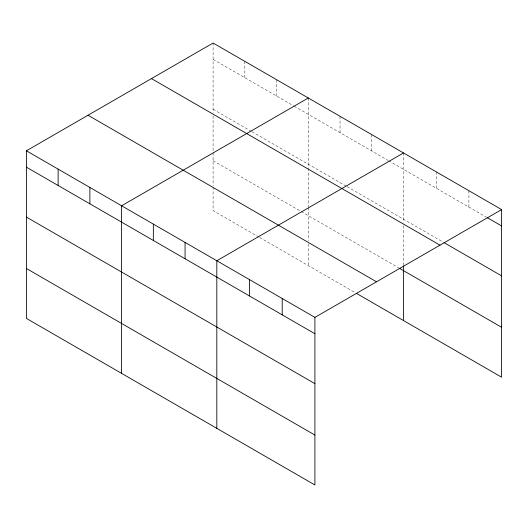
<?xml version="1.0" encoding="UTF-8"?>
<svg xmlns="http://www.w3.org/2000/svg" width="528" height="528" viewBox="0 0 528 528"><rect width="100%" height="100%" fill="white"/><g stroke="black" fill="none" stroke-linecap="round" stroke-linejoin="round"><path stroke-width="0.4" stroke-dasharray="2.64 1.98" d="M213.094 59.38L293.489 105.798M294.195 106.207L387.994 160.36M388.7 160.769L486.671 217.331M213.094 109.289L251.176 131.281M251.882 131.683L346.381 186.245M347.087 186.655L443.315 242.207M213.094 160.71L300.544 211.2M301.25 211.609L398.574 267.795M258.938 237.085L213.094 210.619L213.094 187.275M259.637 237.494L355.555 292.868M468.904 190.714L468.904 207.075M436.207 171.838L436.207 188.192M403.511 152.955L403.511 222.44M403.511 225.654L403.511 265.023M371.771 134.633L371.771 150.995M340.039 116.312L340.039 132.673M308.299 97.99L308.299 167.475M308.299 168.274L308.299 206.844M308.299 207.643L308.299 240.636M308.299 243.857L308.299 265.591M276.566 79.669L276.566 96.03M244.827 61.347L244.827 77.702M213.094 43.025L213.094 112.504M213.094 115.718L213.094 151.873M213.094 152.678L213.094 185.665"/><path stroke-width="0.79" d="M26.4 150.81L314.906 317.381L314.906 484.975L26.4 318.41L26.4 150.81L213.094 43.025L501.6 209.59L501.6 377.19L356.255 293.278M308.299 97.99L121.605 205.781L121.605 373.375M403.511 152.955L216.817 260.746L216.817 428.34M314.906 317.381L501.6 209.59M487.384 217.741L501.6 225.951M444.022 242.616L501.6 275.86M151.483 78.593L439.989 245.164M399.274 268.204L501.6 327.281M88.011 115.243L376.517 281.807M26.4 167.171L314.906 333.736M26.4 217.081L314.906 383.645M26.4 268.501L314.906 435.065M403.511 265.828L403.511 320.555M282.209 298.498L282.209 314.86M249.513 279.622L249.513 295.984M185.077 242.425L185.077 258.779M153.344 224.103L153.344 240.458M89.872 187.453L89.872 203.815M58.133 169.132L58.133 185.493"/></g></svg>
